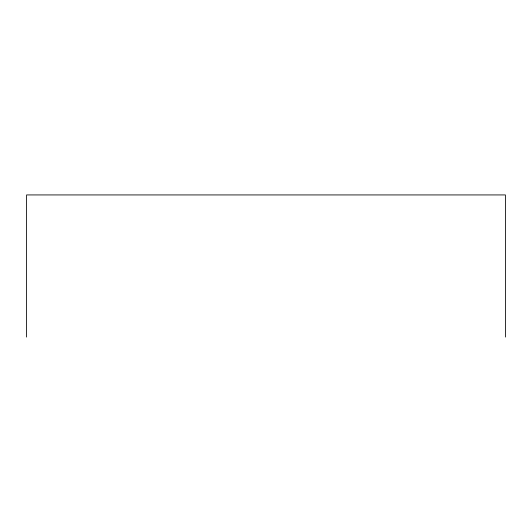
<?xml version="1.0" encoding="UTF-8"?>
<svg xmlns="http://www.w3.org/2000/svg" width="532" height="532" viewBox="0 0 532 532"><rect width="100%" height="100%" fill="white"/><g stroke="black" fill="none" stroke-linecap="round" stroke-linejoin="round"><path stroke-width="0.8" d="M505.4 337.069L505.4 194.931L26.6 194.931L26.6 337.069"/></g></svg>
